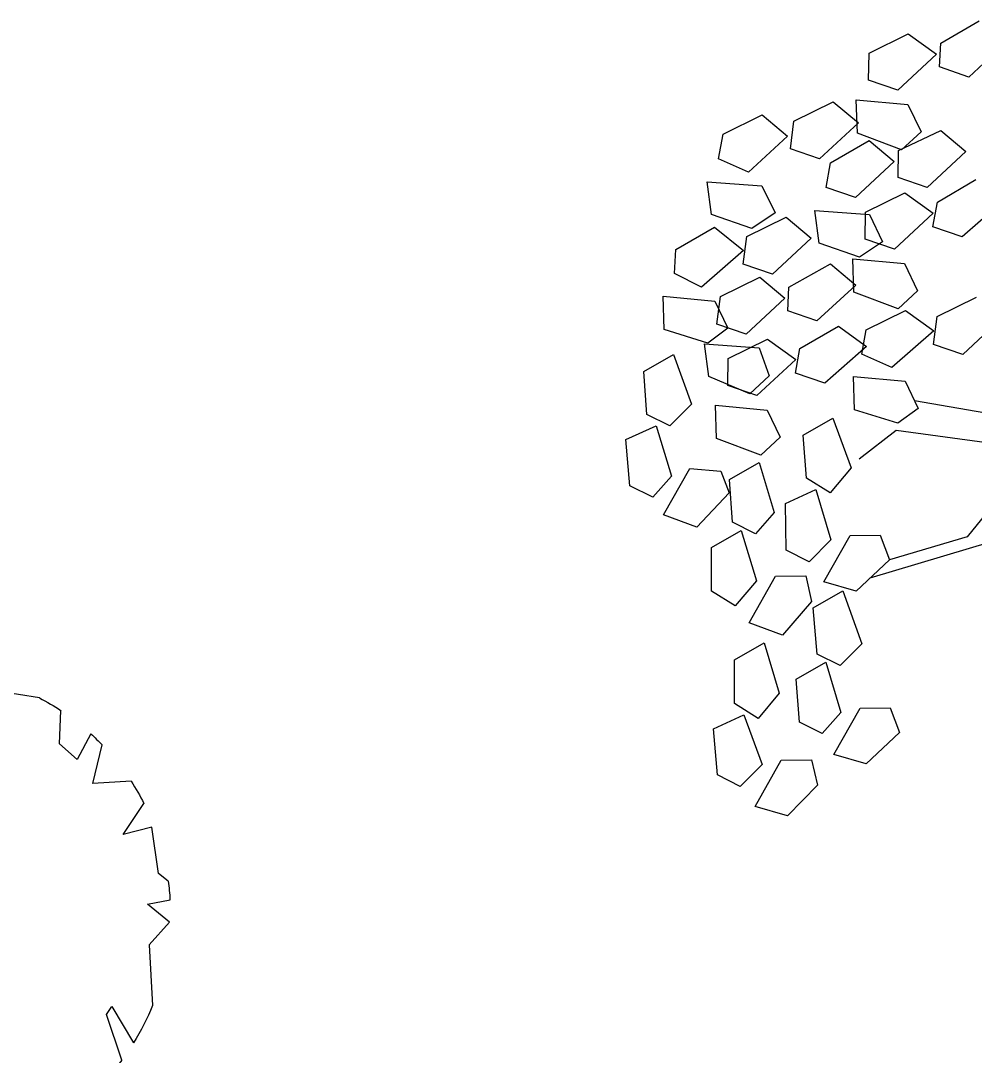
# Model space of a CAD drawing. Extents: x -809667 to 586099, y 3084146 to 3634412.
# Drawn here: x 381330.46 to 381333.24, y 3087231.719 to 3087234.734 of the extents above; entities that cross this region are included whole.
import ezdxf

# ---------------------------------------------------------------- set-up
doc = ezdxf.new("R2010")
doc.units = 0
doc.header["$LTSCALE"] = 0.5
doc.linetypes.add('CONTINOUS', pattern=[0])
for name, color, linetype in [('TREE', 3, 'CONTINUOUS'), ('乔木', 84, 'CONTINUOUS'), ('文字', 7, 'CONTINUOUS')]:
    doc.layers.add(name, color=color, linetype=linetype)

# ---------------------------------------------------------------- blocks, each defined once
blk = doc.blocks.new('*E54')
at = {"layer": 'TREE', "color": 0}
blk.add_ellipse((-2.37, 3.565), major_axis=(2.696, 1.394), ratio=1, start_param=0.518575, end_param=0.519414, dxfattribs=at)
blk = doc.blocks.new('A$C4C586FE1')
at = {"layer": 'TREE', "color": 0}
for p, q in [((1417.9, 2836.2), (1388.9, 2616.6)), ((1786.8, 2659.7), (1417.9, 2836.2)), ((1100.1, 2800.7), (873.4, 2660.3)), ((1294, 2743), (1192.9, 2818.9)), ((1261.1, 2599.4), (1294, 2743)), ((873.4, 2660.3), (885.1, 2448.8)), ((1875, 2685.7), (1786.8, 2659.7)), ((2107.7, 2532.3), (1875, 2685.7)), ((1388.9, 2616.6), (1261.1, 2599.4)), ((570, 2555.2), (514.1, 2441.5)), ((785.3, 2557.2), (585.3, 2566.4)), ((841.8, 2435.9), (785.3, 2557.2)), ((2272.6, 2551), (2260.8, 2515.8)), ((2260.8, 2515.8), (2107.7, 2532.3)), ((2410.9, 2296.6), (2336, 2500.2)), ((514.1, 2441.5), (288.4, 2275.8)), ((885.1, 2448.8), (841.8, 2435.9)), ((2434.2, 2275.2), (2410.9, 2296.6)), ((288.4, 2275.8), (287.5, 2250.5)), ((287.5, 2250.5), (483.5, 2157.2)), ((2564.8, 2085.9), (2434.2, 2275.2)), ((329.8, 2135.9), (208.1, 2079)), ((422.4, 2031.4), (329.8, 2135.9)), ((483.5, 2157.2), (422.4, 2031.4)), ((208.1, 2079), (170.6, 1878.4)), ((2577.2, 1905.4), (2564.8, 2085.9)), ((2688, 2051.3), (2577.2, 1905.4)), ((170.6, 1878.4), (15.6, 1628.2)), ((2666.2, 1735.2), (2771.9, 1843.1)), ((2724.5, 1645.7), (2666.2, 1735.2)), ((2799.1, 1743.9), (2724.5, 1645.7)), ((2787.7, 1243.8), (2821.3, 1628.8)), ((5.9, 1547.3), (197.8, 1550.3)), ((197.8, 1550.3), (173.3, 1443)), ((173.3, 1443), (0, 1424.7)), ((0, 1424.7), (27, 1278.9)), ((27, 1278.9), (66.8, 1102)), ((2631.6, 1201.9), (2787.7, 1243.8)), ((2635, 1085.7), (2631.6, 1201.9)), ((67, 987.7), (66.8, 1102)), ((2775.3, 1105.3), (2635, 1085.7)), ((2702, 977.7), (2775.3, 1105.3)), ((67, 987.7), (157.2, 906.4)), ((2642.7, 701.9), (2702, 977.7)), ((157.2, 906.4), (291.2, 931.2)), ((291.2, 931.2), (334.9, 852.4)), ((334.9, 852.4), (122.2, 842.3)), ((122.7, 841.2), (319.7, 727.5)), ((319.7, 727.5), (413.9, 564.3)), ((413.9, 564.3), (369.3, 463.8)), ((2274.5, 500.5), (2371.1, 598.9)), ((2371.1, 598.9), (2562.8, 580.2)), ((2418.9, 412.8), (2274.5, 500.5)), ((513.2, 326.3), (782.8, 401.8)), ((827.4, 368.4), (609.7, 253.1)), ((782.8, 401.8), (827.4, 368.4)), ((2129.9, 415.1), (2351.7, 350.2)), ((2132, 192.5), (2129.9, 415.1)), ((1825.7, 254.4), (1999.5, 124.4)), ((1858.7, 85.1), (1825.7, 254.4)), ((1175.5, 133.3), (821.4, 131.7)), ((1175.5, 133.3), (1301.7, 9.6)), ((1301.7, 9.6), (1413.5, 131.8)), ((1413.5, 131.8), (1432.3, 0)), ((1587.1, 58.5), (1858.7, 85.1)), ((1540.1, 5.2), (1587.1, 58.5))]:
    blk.add_line(p, q, dxfattribs=at)
at = {"layer": 'TREE', "color": 0, "extrusion": (0, 0, -1)}
for major_axis, start_param, end_param in [((1003, 1003), -1.011805, -0.945114), ((1003, 1003), -1.426629, -1.413216), ((1003, 1003), -0.139248, -0.081961), ((839.1, 1143.7), 0.475418, 0.633835), ((1003, 1003), 0.553886, 0.636541), ((1003, 1003), 4.017991, 4.075425), ((1003, 1003), 1.314933, 1.417635), ((839.5, 1143.4), 3.200433, 3.340883), ((1003, 1003), 1.573401, 1.638153), ((839.3, 1143.5), 2.942836, 3.115157), ((1003, 1003), 1.829101, 1.934165), ((1003, 1003), 2.270337, 2.346427)]:
    blk.add_ellipse((1418.5, 1418.4), major_axis=major_axis, ratio=1, start_param=start_param, end_param=end_param, dxfattribs=at)
at = {"layer": 'TREE', "color": 0, "linetype": 'Continuous'}
for start_param, end_param in [(0.01341, 3.155003), (3.155003, 6.296595)]:
    blk.add_ellipse((1466.4, 1447.2), major_axis=(19.2, 19.2), ratio=1, start_param=start_param, end_param=end_param, dxfattribs=at)
at = {"layer": 'TREE', "color": 8, "linetype": 'CONTINOUS', "extrusion": (0, 0, -1), "xscale": 467.4085850556439, "yscale": 467.4085850556439, "zscale": -467.4085850556439, "rotation": 278.9250190116231}
blk.add_blockref('*E54', (-2892.7, 65.8), dxfattribs=at)
blk = doc.blocks.new('幌伞枫')
at = {"layer": '乔木', "color": 0}
for p, q in [((-1022.5, -91.1), (-963.7, -193.9)), ((-1051.8, -237.9), (-1081.2, -142.5)), ((-677.5, -179.2), (-618.7, -289.3)), ((-963.7, -193.9), (-1000.4, -252.6)), ((-706.8, -326), (-736.2, -230.6)), ((-1088.5, -304), (-1029.8, -252.6)), ((-1000.4, -252.6), (-1051.8, -237.9)), ((-1029.8, -252.6), (-971.1, -355.4)), ((-861, -282), (-802.3, -237.9)), ((-802.3, -237.9), (-743.5, -340.7)), ((-420.6, -245.3), (-361.8, -348)), ((-839, -384.7), (-861, -282)), ((-618.7, -289.3), (-655.4, -348)), ((-457.3, -384.7), (-479.3, -289.3)), ((-1066.5, -399.4), (-1088.5, -304)), ((-215, -311.3), (-285.1, -477)), ((-60.9, -304), (38.4, -430.7)), ((-971.1, -450.8), (-934.4, -340.7)), ((-934.4, -340.7), (-868.3, -326)), ((-868.3, -326), (-839, -377.4)), ((-743.5, -340.7), (-780.2, -399.4)), ((-743.5, -392.1), (-684.8, -340.7)), ((-655.4, -348), (-706.8, -326)), ((-684.8, -340.7), (-626.1, -443.5)), ((-156.3, -340.7), (-229.7, -531.5)), ((-971.1, -355.4), (-1007.8, -414.1)), ((-361.8, -348), (-398.5, -406.7)), ((-839, -377.4), (-897.7, -465.5)), ((-780.2, -399.4), (-839, -384.7)), ((-721.5, -487.5), (-743.5, -392.1)), ((-398.5, -406.7), (-457.3, -384.7)), ((61.7, -380.2), (79.4, -664.1)), ((-1007.8, -414.1), (-1066.5, -399.4)), ((-875.7, -443.5), (-816.9, -399.4)), ((-816.9, -399.4), (-758.2, -502.2)), ((-589.4, -428.8), (-523.3, -414.1)), ((-523.3, -414.1), (-494, -465.5)), ((-486.6, -450.8), (-427.9, -399.4)), ((-427.9, -399.4), (-369.2, -509.5)), ((-626.1, -538.9), (-589.4, -428.8)), ((38.4, -430.7), (49.2, -612.3)), ((-978.4, -502.2), (-919.7, -458.1)), ((-897.7, -465.5), (-971.1, -450.8)), ((-919.7, -458.1), (-861, -560.9)), ((-846.3, -538.9), (-875.7, -443.5)), ((-626.1, -443.5), (-662.8, -502.2)), ((-464.6, -546.2), (-486.6, -450.8)), ((-750.9, -597.6), (-714.2, -480.2)), ((-714.2, -480.2), (-648.1, -465.5)), ((-648.1, -465.5), (-626.1, -524.2)), ((-494, -465.5), (-552.7, -553.6)), ((-332.5, -487.5), (-266.4, -472.8)), ((-266.4, -472.8), (-244.4, -524.2)), ((-956.4, -597.6), (-978.4, -502.2)), ((-758.2, -502.2), (-794.9, -560.9)), ((-662.8, -502.2), (-721.5, -487.5)), ((-369.2, -509.5), (-413.2, -568.2)), ((-369.2, -597.6), (-332.5, -487.5)), ((-626.1, -524.2), (-677.5, -604.9)), ((-244.4, -524.2), (-295.8, -612.3)), ((-229.7, -531.5), (-185.7, -627)), ((-794.9, -560.9), (-846.3, -538.9)), ((-552.7, -553.6), (-626.1, -538.9)), ((-626.1, -590.3), (-567.4, -546.2)), ((-567.4, -546.2), (-508.6, -649)), ((-486.6, -604.9), (-427.9, -553.6)), ((-413.2, -568.2), (-464.6, -546.2)), ((-427.9, -553.6), (-369.2, -663.7)), ((-861, -560.9), (-897.7, -619.6)), ((-897.7, -619.6), (-956.4, -597.6)), ((-677.5, -604.9), (-750.9, -597.6)), ((-596.7, -693), (-626.1, -590.3)), ((-295.8, -612.3), (-369.2, -597.6)), ((-985.8, -663.7), (-927, -619.6)), ((-927, -619.6), (-868.3, -722.4)), ((-750.9, -663.7), (-692.2, -619.6)), ((-692.2, -619.6), (-633.4, -722.4)), ((-457.3, -700.4), (-486.6, -604.9)), ((-24.2, -685.7), (-9.5, -619.6)), ((-9.5, -619.6), (49.2, -612.3)), ((49.2, -612.3), (100.6, -700.4)), ((-508.6, -649), (-545.3, -707.7)), ((-288.4, -663.7), (-171, -649)), ((-171, -649), (-126.9, -707.7)), ((-963.7, -759.1), (-985.8, -663.7)), ((-728.9, -759.1), (-750.9, -663.7)), ((-369.2, -663.7), (-405.9, -722.4)), ((-266.4, -737.1), (-288.4, -663.7)), ((-831.6, -700.4), (-765.6, -685.7)), ((-765.6, -685.7), (-743.5, -744.4)), ((-545.3, -707.7), (-596.7, -693)), ((63.9, -766.4), (-24.2, -685.7)), ((357.5, -751.7), (372.2, -685.7)), ((372.2, -685.7), (430.9, -678.3)), ((430.9, -678.3), (482.3, -766.4)), ((-868.3, -817.8), (-831.6, -700.4)), ((-633.4, -751.7), (-574.7, -707.7)), ((-574.7, -707.7), (-516, -810.5)), ((-494, -766.4), (-435.2, -715)), ((-405.9, -722.4), (-457.3, -700.4)), ((-435.2, -715), (-376.5, -817.8)), ((-126.9, -707.7), (-171, -751.7)), ((100.6, -700.4), (63.9, -766.4)), ((93.3, -729.7), (218.1, -715)), ((218.1, -715), (254.8, -773.8)), ((-868.3, -722.4), (-912.4, -781.1)), ((-633.4, -722.4), (-670.1, -781.1)), ((-171, -751.7), (-266.4, -737.1)), ((-141.6, -737.1), (-24.2, -729.7)), ((-126.9, -810.5), (-141.6, -737.1)), ((-24.2, -729.7), (12.5, -788.5)), ((115.3, -803.1), (93.3, -729.7)), ((-912.4, -781.1), (-963.7, -759.1)), ((-743.5, -744.4), (-794.9, -825.2)), ((-670.1, -781.1), (-728.9, -759.1)), ((-611.4, -847.2), (-633.4, -751.7)), ((445.6, -832.5), (357.5, -751.7)), ((-765.6, -825.2), (-699.5, -773.8)), ((-699.5, -773.8), (-640.8, -883.9)), ((-516, -905.9), (-479.3, -788.5)), ((-471.9, -861.9), (-494, -766.4)), ((-479.3, -788.5), (-413.2, -781.1)), ((-413.2, -781.1), (-383.9, -832.5)), ((-339.8, -803.1), (-273.7, -788.5)), ((-273.7, -788.5), (-244.4, -839.8)), ((12.5, -788.5), (-24.2, -832.5)), ((254.8, -773.8), (218.1, -817.8)), ((482.3, -766.4), (445.6, -832.5)), ((-516, -810.5), (-552.7, -869.2)), ((-376.5, -913.2), (-339.8, -803.1)), ((-24.2, -832.5), (-126.9, -810.5)), ((27.2, -869.2), (41.9, -803.1)), ((41.9, -803.1), (100.6, -803.1)), ((100.6, -803.1), (159.3, -883.9)), ((218.1, -817.8), (115.3, -803.1)), ((240.1, -803.1), (357.5, -795.8)), ((262.1, -876.5), (240.1, -803.1)), ((357.5, -795.8), (394.2, -847.2)), ((-794.9, -825.2), (-868.3, -817.8)), ((-736.2, -920.6), (-765.6, -825.2)), ((-383.9, -832.5), (-442.6, -913.2)), ((-376.5, -817.8), (-413.2, -876.5)), ((-552.7, -869.2), (-611.4, -847.2)), ((-604.1, -861.9), (-538, -847.2)), ((-538, -847.2), (-516, -898.6)), ((-244.4, -839.8), (-303.1, -927.9)), ((-229.7, -847.2), (-112.3, -839.8)), ((-207.7, -920.6), (-229.7, -847.2)), ((-112.3, -839.8), (-75.6, -891.2)), ((394.2, -847.2), (357.5, -891.2)), ((-640.8, -972), (-604.1, -861.9)), ((-413.2, -876.5), (-471.9, -861.9)), ((115.3, -949.9), (27.2, -869.2)), ((357.5, -891.2), (262.1, -876.5)), ((-640.8, -883.9), (-684.8, -935.3)), ((-516, -898.6), (-567.4, -986.6)), ((-75.6, -891.2), (-112.3, -935.3)), ((159.3, -883.9), (115.3, -949.9)), ((430.9, -949.9), (445.6, -883.9)), ((445.6, -883.9), (504.3, -883.9)), ((504.3, -883.9), (555.7, -964.6)), ((-684.8, -935.3), (-736.2, -920.6)), ((-442.6, -913.2), (-516, -905.9)), ((-303.1, -927.9), (-376.5, -913.2)), ((-112.3, -935.3), (-207.7, -920.6)), ((-90.2, -920.6), (27.2, -913.2)), ((-68.2, -994), (-90.2, -920.6)), ((27.2, -913.2), (71.3, -972)), ((166.7, -927.9), (284.1, -920.6)), ((284.1, -920.6), (328.2, -979.3)), ((-251.7, -1001.3), (-229.7, -935.3)), ((-229.7, -935.3), (-178.3, -927.9)), ((-178.3, -927.9), (-119.6, -1016)), ((188.7, -1001.3), (166.7, -927.9)), ((519, -1030.7), (430.9, -949.9)), ((-567.4, -986.6), (-640.8, -972)), ((-508.6, -979.3), (-391.2, -964.6)), ((-391.2, -964.6), (-354.5, -1023.3)), ((71.3, -972), (27.2, -1016)), ((555.7, -964.6), (519, -1030.7)), ((-486.6, -1052.7), (-508.6, -979.3)), ((27.2, -1016), (-68.2, -994)), ((328.2, -979.3), (284.1, -1023.3)), ((313.5, -1008.7), (430.9, -994)), ((430.9, -994), (467.6, -1052.7)), ((-163.6, -1082.1), (-251.7, -1001.3)), ((-119.6, -1016), (-163.6, -1082.1)), ((284.1, -1023.3), (188.7, -1001.3)), ((328.2, -1082.1), (313.5, -1008.7)), ((-354.5, -1023.3), (-391.2, -1067.4)), ((-391.2, -1067.4), (-486.6, -1052.7)), ((-361.8, -1052.7), (-244.4, -1045.4)), ((-347.2, -1126.1), (-361.8, -1052.7)), ((-244.4, -1045.4), (-207.7, -1096.7)), ((467.6, -1052.7), (430.9, -1096.7)), ((430.9, -1096.7), (328.2, -1082.1)), ((-207.7, -1096.7), (-244.4, -1140.8)), ((-244.4, -1140.8), (-347.2, -1126.1))]:
    blk.add_line(p, q, dxfattribs=at)
blk = doc.blocks.new('123123')
at = {"layer": '文字', "color": 8}
for name, p, xscale, yscale, zscale, rotation in [('幌伞枫', (382050.8601, 3087285.7074), 0.001300000000000001, 0.001300000000000001, 0.001300000000000001, 283.1089006423777), ('A$C4C586FE1', (382048.0395, 3087283.7598), 0.0005, 0.0005, 0.0005, 92.80541082498242)]:
    blk.add_blockref(name, p, dxfattribs=dict(at, xscale=xscale, yscale=yscale, zscale=zscale, rotation=rotation))

msp = doc.modelspace()

# ---------------------------------------------------------------- block references
at = {"layer": '文字'}
msp.add_blockref('123123', (-717.1099, -52.3003), dxfattribs=at)

doc.saveas('drawing.dxf')
